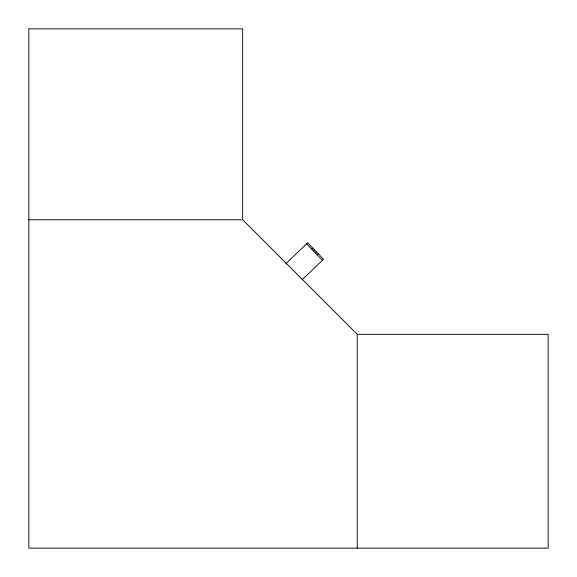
<?xml version="1.0" encoding="UTF-8"?>
<svg xmlns="http://www.w3.org/2000/svg" width="577" height="577" viewBox="0 0 577 577"><rect width="100%" height="100%" fill="white"/><g stroke="black" fill="none" stroke-linecap="round" stroke-linejoin="round"><path stroke-width="0.87" d="M285.665 263.927L307.707 242.78L323.509 259.253L302.096 279.787M311.818 249.271L312.922 248.218M313.405 250.93L314.508 249.87M315.518 253.13L316.622 252.077M317.105 254.789L318.208 253.729M28.85 219.772L242.679 219.772L357.228 334.321L357.228 548.15M357.228 334.321L548.15 334.321L548.15 548.15L28.85 548.15L28.85 28.85L242.679 28.85L242.679 219.772M306.611 243.84L322.406 260.314"/></g></svg>
